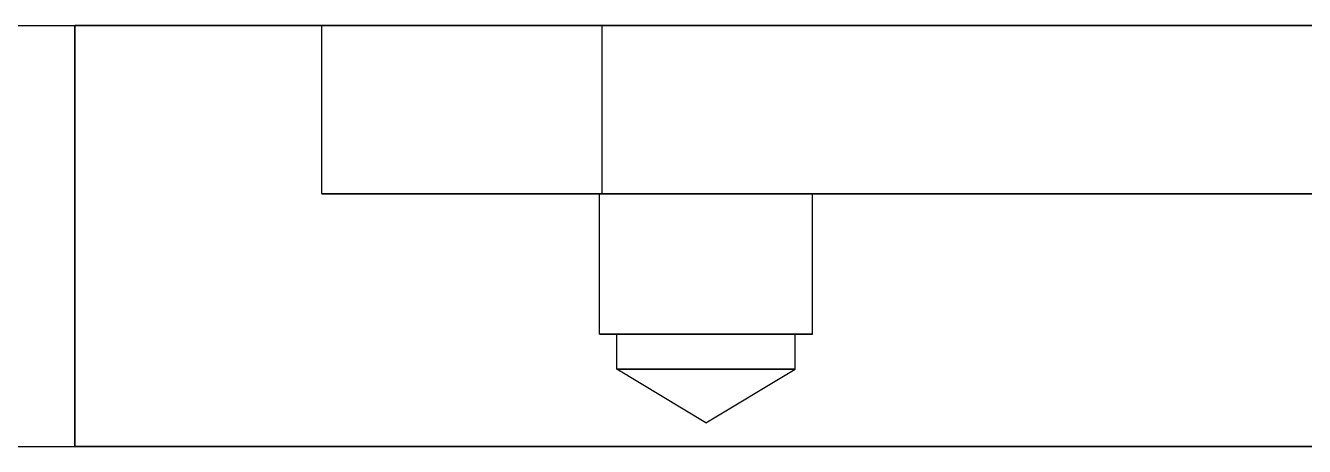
# Model space of a CAD drawing. Header units: inches. Extents: x 21 to 1475, y 21 to 947.
# Drawn here: x 716.925 to 718.065, y 518.458 to 518.833 of the extents above; entities that cross this region are included whole.
import ezdxf

# ---------------------------------------------------------------- set-up
doc = ezdxf.new("R2010")
doc.units = ezdxf.units.IN
doc.header["$MEASUREMENT"] = 0

msp = doc.modelspace()

# ---------------------------------------------------------------- linework, layer by layer
at = {"layer": 'OUTLINE'}
for p, q in [((706.8403, 518.8333), (716.9688, 518.8333)), ((706.8403, 518.8333), (718.9688, 518.8333)), ((716.9688, 518.8333), (716.9688, 518.4583)), ((716.9688, 518.4583), (716.9688, 518.8333)), ((716.9688, 518.8333), (718.9688, 518.8333)), ((717.1888, 518.8333), (716.9688, 518.8333)), ((717.1891, 518.8333), (717.1888, 518.8333)), ((717.1888, 518.8333), (717.1888, 518.8333)), ((717.1888, 518.6833), (717.1888, 518.8333)), ((717.1888, 518.6833), (717.1888, 518.8333)), ((717.1894, 518.8333), (717.1891, 518.8333)), ((717.19, 518.8333), (717.1894, 518.8333)), ((717.1906, 518.8333), (717.19, 518.8333)), ((717.1915, 518.8333), (717.1906, 518.8333)), ((717.1924, 518.8333), (717.1915, 518.8333)), ((717.1936, 518.8333), (717.1924, 518.8333)), ((717.1948, 518.8333), (717.1936, 518.8333)), ((717.1962, 518.8333), (717.1948, 518.8333)), ((717.1978, 518.8333), (717.1962, 518.8333)), ((717.1995, 518.8333), (717.1978, 518.8333)), ((717.2014, 518.8333), (717.1995, 518.8333)), ((717.2034, 518.8333), (717.2014, 518.8333)), ((717.2055, 518.8333), (717.2034, 518.8333)), ((717.2078, 518.8333), (717.2055, 518.8333)), ((717.2102, 518.8333), (717.2078, 518.8333)), ((717.2128, 518.8333), (717.2102, 518.8333)), ((717.2154, 518.8333), (717.2128, 518.8333)), ((717.2183, 518.8333), (717.2154, 518.8333)), ((717.2212, 518.8333), (717.2183, 518.8333)), ((717.2243, 518.8333), (717.2212, 518.8333)), ((717.2275, 518.8333), (717.2243, 518.8333)), ((717.2309, 518.8333), (717.2275, 518.8333)), ((717.2344, 518.8333), (717.2309, 518.8333)), ((717.2379, 518.8333), (717.2344, 518.8333)), ((717.2417, 518.8333), (717.2379, 518.8333)), ((717.2455, 518.8333), (717.2417, 518.8333)), ((717.2494, 518.8333), (717.2455, 518.8333)), ((717.2535, 518.8333), (717.2494, 518.8333)), ((717.2577, 518.8333), (717.2535, 518.8333)), ((717.262, 518.8333), (717.2577, 518.8333)), ((717.2664, 518.8333), (717.262, 518.8333)), ((717.2709, 518.8333), (717.2664, 518.8333)), ((717.2755, 518.8333), (717.2709, 518.8333)), ((717.2802, 518.8333), (717.2755, 518.8333)), ((717.2849, 518.8333), (717.2802, 518.8333)), ((717.2898, 518.8333), (717.2849, 518.8333)), ((717.2948, 518.8333), (717.2898, 518.8333)), ((717.2999, 518.8333), (717.2948, 518.8333)), ((717.305, 518.8333), (717.2999, 518.8333)), ((717.3102, 518.8333), (717.305, 518.8333)), ((717.3155, 518.8333), (717.3102, 518.8333)), ((717.3209, 518.8333), (717.3155, 518.8333)), ((717.3263, 518.8333), (717.3209, 518.8333)), ((717.3319, 518.8333), (717.3263, 518.8333)), ((717.3374, 518.8333), (717.3319, 518.8333)), ((717.3431, 518.8333), (717.3374, 518.8333)), ((717.3488, 518.8333), (717.3431, 518.8333)), ((717.3545, 518.8333), (717.3488, 518.8333)), ((717.3603, 518.8333), (717.3545, 518.8333)), ((717.3662, 518.8333), (717.3603, 518.8333)), ((717.3721, 518.8333), (717.3662, 518.8333)), ((717.378, 518.8333), (717.3721, 518.8333)), ((717.384, 518.8333), (717.378, 518.8333)), ((717.39, 518.8333), (717.384, 518.8333)), ((717.396, 518.8333), (717.39, 518.8333)), ((717.4021, 518.8333), (717.396, 518.8333)), ((717.4081, 518.8333), (717.4021, 518.8333)), ((717.4142, 518.8333), (717.4081, 518.8333)), ((717.4204, 518.8333), (717.4142, 518.8333)), ((717.4265, 518.8333), (717.4204, 518.8333)), ((717.4326, 518.8333), (717.4265, 518.8333)), ((717.4387, 518.8333), (717.4326, 518.8333)), ((718.4988, 518.8333), (717.4387, 518.8333)), ((717.4387, 518.6833), (717.4387, 518.8333)), ((717.1888, 518.6833), (718.7487, 518.6833)), ((717.1891, 518.6833), (717.1888, 518.6833)), ((717.1888, 518.6833), (717.1888, 518.6833)), ((717.1894, 518.6833), (717.1891, 518.6833)), ((717.19, 518.6833), (717.1894, 518.6833)), ((717.1906, 518.6833), (717.19, 518.6833)), ((717.1915, 518.6833), (717.1906, 518.6833)), ((717.1924, 518.6833), (717.1915, 518.6833)), ((717.1936, 518.6833), (717.1924, 518.6833)), ((717.1948, 518.6833), (717.1936, 518.6833)), ((717.1962, 518.6833), (717.1948, 518.6833)), ((717.1978, 518.6833), (717.1962, 518.6833)), ((717.1995, 518.6833), (717.1978, 518.6833)), ((717.2014, 518.6833), (717.1995, 518.6833)), ((717.2034, 518.6833), (717.2014, 518.6833)), ((717.2055, 518.6833), (717.2034, 518.6833)), ((717.2078, 518.6833), (717.2055, 518.6833)), ((717.2102, 518.6833), (717.2078, 518.6833)), ((717.2128, 518.6833), (717.2102, 518.6833)), ((717.2154, 518.6833), (717.2128, 518.6833)), ((717.2183, 518.6833), (717.2154, 518.6833)), ((717.2212, 518.6833), (717.2183, 518.6833)), ((717.2243, 518.6833), (717.2212, 518.6833)), ((717.2275, 518.6833), (717.2243, 518.6833)), ((717.2309, 518.6833), (717.2275, 518.6833)), ((717.2344, 518.6833), (717.2309, 518.6833)), ((717.2379, 518.6833), (717.2344, 518.6833)), ((717.2417, 518.6833), (717.2379, 518.6833)), ((717.2455, 518.6833), (717.2417, 518.6833)), ((717.2494, 518.6833), (717.2455, 518.6833)), ((717.2535, 518.6833), (717.2494, 518.6833)), ((717.2577, 518.6833), (717.2535, 518.6833)), ((717.262, 518.6833), (717.2577, 518.6833)), ((717.2664, 518.6833), (717.262, 518.6833)), ((717.2709, 518.6833), (717.2664, 518.6833)), ((717.2755, 518.6833), (717.2709, 518.6833)), ((717.2802, 518.6833), (717.2755, 518.6833)), ((717.2849, 518.6833), (717.2802, 518.6833)), ((717.2898, 518.6833), (717.2849, 518.6833)), ((717.2948, 518.6833), (717.2898, 518.6833)), ((717.2999, 518.6833), (717.2948, 518.6833)), ((717.305, 518.6833), (717.2999, 518.6833)), ((717.3102, 518.6833), (717.305, 518.6833)), ((717.3155, 518.6833), (717.3102, 518.6833)), ((717.3209, 518.6833), (717.3155, 518.6833)), ((717.3263, 518.6833), (717.3209, 518.6833)), ((717.3319, 518.6833), (717.3263, 518.6833)), ((717.3374, 518.6833), (717.3319, 518.6833)), ((717.3431, 518.6833), (717.3374, 518.6833)), ((717.3488, 518.6833), (717.3431, 518.6833)), ((717.3545, 518.6833), (717.3488, 518.6833)), ((717.3603, 518.6833), (717.3545, 518.6833)), ((717.3662, 518.6833), (717.3603, 518.6833)), ((717.3721, 518.6833), (717.3662, 518.6833)), ((717.378, 518.6833), (717.3721, 518.6833)), ((717.384, 518.6833), (717.378, 518.6833)), ((717.39, 518.6833), (717.384, 518.6833)), ((717.396, 518.6833), (717.39, 518.6833)), ((717.4021, 518.6833), (717.396, 518.6833)), ((717.4081, 518.6833), (717.4021, 518.6833)), ((717.4142, 518.6833), (717.4081, 518.6833)), ((717.4204, 518.6833), (717.4142, 518.6833)), ((717.4265, 518.6833), (717.4204, 518.6833)), ((717.4326, 518.6833), (717.4265, 518.6833)), ((717.4387, 518.6833), (717.4326, 518.6833)), ((717.4364, 518.6833), (717.4363, 518.6833)), ((717.4363, 518.5583), (717.4363, 518.6833)), ((717.4363, 518.5583), (717.4363, 518.6833)), ((717.4363, 518.6833), (717.4364, 518.6833)), ((717.4364, 518.6833), (717.4363, 518.6833)), ((717.4363, 518.6833), (717.4364, 518.6833)), ((717.4367, 518.6833), (717.4364, 518.6833)), ((717.4364, 518.6833), (717.4367, 518.6833)), ((717.4367, 518.6833), (717.4364, 518.6833)), ((717.4364, 518.6833), (717.4367, 518.6833)), ((717.4373, 518.6833), (717.4367, 518.6833)), ((717.4367, 518.6833), (717.4373, 518.6833)), ((717.4373, 518.6833), (717.4367, 518.6833)), ((717.4367, 518.6833), (717.4373, 518.6833)), ((717.4381, 518.6833), (717.4373, 518.6833)), ((717.4373, 518.6833), (717.4381, 518.6833)), ((717.4381, 518.6833), (717.4373, 518.6833)), ((717.4373, 518.6833), (717.4381, 518.6833)), ((717.4391, 518.6833), (717.4381, 518.6833)), ((717.4381, 518.6833), (717.4391, 518.6833)), ((717.4391, 518.6833), (717.4381, 518.6833)), ((717.4381, 518.6833), (717.4391, 518.6833)), ((718.4988, 518.6833), (717.4387, 518.6833)), ((717.4403, 518.6833), (717.4391, 518.6833)), ((717.4391, 518.6833), (717.4403, 518.6833)), ((717.4403, 518.6833), (717.4391, 518.6833)), ((717.4391, 518.6833), (717.4403, 518.6833)), ((717.4418, 518.6833), (717.4403, 518.6833)), ((717.4403, 518.6833), (717.4418, 518.6833)), ((717.4418, 518.6833), (717.4403, 518.6833)), ((717.4403, 518.6833), (717.4418, 518.6833)), ((717.4435, 518.6833), (717.4418, 518.6833)), ((717.4418, 518.6833), (717.4435, 518.6833)), ((717.4435, 518.6833), (717.4418, 518.6833)), ((717.4418, 518.6833), (717.4435, 518.6833)), ((717.4454, 518.6833), (717.4435, 518.6833)), ((717.4435, 518.6833), (717.4454, 518.6833)), ((717.4454, 518.6833), (717.4435, 518.6833)), ((717.4435, 518.6833), (717.4454, 518.6833)), ((717.4475, 518.6833), (717.4454, 518.6833)), ((717.4454, 518.6833), (717.4475, 518.6833)), ((717.4475, 518.6833), (717.4454, 518.6833)), ((717.4454, 518.6833), (717.4475, 518.6833)), ((717.4498, 518.6833), (717.4475, 518.6833)), ((717.4475, 518.6833), (717.4498, 518.6833)), ((717.4498, 518.6833), (717.4475, 518.6833)), ((717.4475, 518.6833), (717.4498, 518.6833)), ((717.4523, 518.6833), (717.4498, 518.6833)), ((717.4498, 518.6833), (717.4523, 518.6833)), ((717.4523, 518.6833), (717.4498, 518.6833)), ((717.4498, 518.6833), (717.4523, 518.6833)), ((717.4549, 518.6833), (717.4523, 518.6833)), ((717.4523, 518.6833), (717.4549, 518.6833)), ((717.4549, 518.6833), (717.4523, 518.6833)), ((717.4523, 518.6833), (717.4549, 518.6833)), ((717.4578, 518.6833), (717.4549, 518.6833)), ((717.4549, 518.6833), (717.4578, 518.6833)), ((717.4578, 518.6833), (717.4549, 518.6833)), ((717.4549, 518.6833), (717.4578, 518.6833)), ((717.4609, 518.6833), (717.4578, 518.6833)), ((717.4578, 518.6833), (717.4609, 518.6833)), ((717.4609, 518.6833), (717.4578, 518.6833)), ((717.4578, 518.6833), (717.4609, 518.6833)), ((717.4641, 518.6833), (717.4609, 518.6833)), ((717.4609, 518.6833), (717.4641, 518.6833)), ((717.4641, 518.6833), (717.4609, 518.6833)), ((717.4609, 518.6833), (717.4641, 518.6833)), ((717.4675, 518.6833), (717.4641, 518.6833)), ((717.4641, 518.6833), (717.4675, 518.6833)), ((717.4675, 518.6833), (717.4641, 518.6833)), ((717.4641, 518.6833), (717.4675, 518.6833)), ((717.471, 518.6833), (717.4675, 518.6833)), ((717.4675, 518.6833), (717.471, 518.6833)), ((717.471, 518.6833), (717.4675, 518.6833)), ((717.4675, 518.6833), (717.471, 518.6833)), ((717.4747, 518.6833), (717.471, 518.6833)), ((717.471, 518.6833), (717.4747, 518.6833)), ((717.4747, 518.6833), (717.471, 518.6833)), ((717.471, 518.6833), (717.4747, 518.6833)), ((717.4785, 518.6833), (717.4747, 518.6833)), ((717.4747, 518.6833), (717.4785, 518.6833)), ((717.4785, 518.6833), (717.4747, 518.6833)), ((717.4747, 518.6833), (717.4785, 518.6833)), ((717.4824, 518.6833), (717.4785, 518.6833)), ((717.4785, 518.6833), (717.4824, 518.6833)), ((717.4824, 518.6833), (717.4785, 518.6833)), ((717.4785, 518.6833), (717.4824, 518.6833)), ((717.4865, 518.6833), (717.4824, 518.6833)), ((717.4824, 518.6833), (717.4865, 518.6833)), ((717.4865, 518.6833), (717.4824, 518.6833)), ((717.4824, 518.6833), (717.4865, 518.6833)), ((717.4906, 518.6833), (717.4865, 518.6833)), ((717.4865, 518.6833), (717.4906, 518.6833)), ((717.4906, 518.6833), (717.4865, 518.6833)), ((717.4865, 518.6833), (717.4906, 518.6833)), ((717.4949, 518.6833), (717.4906, 518.6833)), ((717.4906, 518.6833), (717.4949, 518.6833)), ((717.4949, 518.6833), (717.4906, 518.6833)), ((717.4906, 518.6833), (717.4949, 518.6833)), ((717.4992, 518.6833), (717.4949, 518.6833)), ((717.4949, 518.6833), (717.4992, 518.6833)), ((717.4992, 518.6833), (717.4949, 518.6833)), ((717.4949, 518.6833), (717.4992, 518.6833)), ((717.5037, 518.6833), (717.4992, 518.6833)), ((717.4992, 518.6833), (717.5037, 518.6833)), ((717.5037, 518.6833), (717.4992, 518.6833)), ((717.4992, 518.6833), (717.5037, 518.6833)), ((717.5082, 518.6833), (717.5037, 518.6833)), ((717.5037, 518.6833), (717.5082, 518.6833)), ((717.5082, 518.6833), (717.5037, 518.6833)), ((717.5037, 518.6833), (717.5082, 518.6833)), ((717.5127, 518.6833), (717.5082, 518.6833)), ((717.5082, 518.6833), (717.5127, 518.6833)), ((717.5127, 518.6833), (717.5082, 518.6833)), ((717.5082, 518.6833), (717.5127, 518.6833)), ((717.5173, 518.6833), (717.5127, 518.6833)), ((717.5127, 518.6833), (717.5173, 518.6833)), ((717.5173, 518.6833), (717.5127, 518.6833)), ((717.5127, 518.6833), (717.5173, 518.6833)), ((717.5219, 518.6833), (717.5173, 518.6833)), ((717.5173, 518.6833), (717.5219, 518.6833)), ((717.5219, 518.6833), (717.5173, 518.6833)), ((717.5173, 518.6833), (717.5219, 518.6833)), ((717.5266, 518.6833), (717.5219, 518.6833)), ((717.5219, 518.6833), (717.5266, 518.6833)), ((717.5266, 518.6833), (717.5219, 518.6833)), ((717.5219, 518.6833), (717.5266, 518.6833)), ((717.5313, 518.6833), (717.5266, 518.6833)), ((717.5266, 518.6833), (717.5313, 518.6833)), ((717.5313, 518.6833), (717.5266, 518.6833)), ((717.5266, 518.6833), (717.5313, 518.6833)), ((717.5359, 518.6833), (717.5313, 518.6833)), ((717.5313, 518.6833), (717.5359, 518.6833)), ((717.5359, 518.6833), (717.5313, 518.6833)), ((717.5313, 518.6833), (717.5359, 518.6833)), ((717.5406, 518.6833), (717.5359, 518.6833)), ((717.5359, 518.6833), (717.5406, 518.6833)), ((717.5406, 518.6833), (717.5359, 518.6833)), ((717.5359, 518.6833), (717.5406, 518.6833)), ((717.5452, 518.6833), (717.5406, 518.6833)), ((717.5406, 518.6833), (717.5452, 518.6833)), ((717.5452, 518.6833), (717.5406, 518.6833)), ((717.5406, 518.6833), (717.5452, 518.6833)), ((717.5498, 518.6833), (717.5452, 518.6833)), ((717.5452, 518.6833), (717.5498, 518.6833)), ((717.5498, 518.6833), (717.5452, 518.6833)), ((717.5452, 518.6833), (717.5498, 518.6833)), ((717.5543, 518.6833), (717.5498, 518.6833)), ((717.5498, 518.6833), (717.5543, 518.6833)), ((717.5543, 518.6833), (717.5498, 518.6833)), ((717.5498, 518.6833), (717.5543, 518.6833)), ((717.5588, 518.6833), (717.5543, 518.6833)), ((717.5543, 518.6833), (717.5588, 518.6833)), ((717.5588, 518.6833), (717.5543, 518.6833)), ((717.5543, 518.6833), (717.5588, 518.6833)), ((717.5633, 518.6833), (717.5588, 518.6833)), ((717.5588, 518.6833), (717.5633, 518.6833)), ((717.5633, 518.6833), (717.5588, 518.6833)), ((717.5588, 518.6833), (717.5633, 518.6833)), ((717.5676, 518.6833), (717.5633, 518.6833)), ((717.5633, 518.6833), (717.5676, 518.6833)), ((717.5676, 518.6833), (717.5633, 518.6833)), ((717.5633, 518.6833), (717.5676, 518.6833)), ((717.5719, 518.6833), (717.5676, 518.6833)), ((717.5676, 518.6833), (717.5719, 518.6833)), ((717.5719, 518.6833), (717.5676, 518.6833)), ((717.5676, 518.6833), (717.5719, 518.6833)), ((717.576, 518.6833), (717.5719, 518.6833)), ((717.5719, 518.6833), (717.576, 518.6833)), ((717.576, 518.6833), (717.5719, 518.6833)), ((717.5719, 518.6833), (717.576, 518.6833)), ((717.5801, 518.6833), (717.576, 518.6833)), ((717.576, 518.6833), (717.5801, 518.6833)), ((717.5801, 518.6833), (717.576, 518.6833)), ((717.576, 518.6833), (717.5801, 518.6833)), ((717.584, 518.6833), (717.5801, 518.6833)), ((717.5801, 518.6833), (717.584, 518.6833)), ((717.584, 518.6833), (717.5801, 518.6833)), ((717.5801, 518.6833), (717.584, 518.6833)), ((717.5878, 518.6833), (717.584, 518.6833)), ((717.584, 518.6833), (717.5878, 518.6833)), ((717.5878, 518.6833), (717.584, 518.6833)), ((717.584, 518.6833), (717.5878, 518.6833)), ((717.5915, 518.6833), (717.5878, 518.6833)), ((717.5878, 518.6833), (717.5915, 518.6833)), ((717.5915, 518.6833), (717.5878, 518.6833)), ((717.5878, 518.6833), (717.5915, 518.6833)), ((717.595, 518.6833), (717.5915, 518.6833)), ((717.5915, 518.6833), (717.595, 518.6833)), ((717.595, 518.6833), (717.5915, 518.6833)), ((717.5915, 518.6833), (717.595, 518.6833)), ((717.5984, 518.6833), (717.595, 518.6833)), ((717.595, 518.6833), (717.5984, 518.6833)), ((717.5984, 518.6833), (717.595, 518.6833)), ((717.595, 518.6833), (717.5984, 518.6833)), ((717.6016, 518.6833), (717.5984, 518.6833)), ((717.5984, 518.6833), (717.6016, 518.6833)), ((717.6016, 518.6833), (717.5984, 518.6833)), ((717.5984, 518.6833), (717.6016, 518.6833)), ((717.6047, 518.6833), (717.6016, 518.6833)), ((717.6016, 518.6833), (717.6047, 518.6833)), ((717.6047, 518.6833), (717.6016, 518.6833)), ((717.6016, 518.6833), (717.6047, 518.6833)), ((717.6076, 518.6833), (717.6047, 518.6833)), ((717.6047, 518.6833), (717.6076, 518.6833)), ((717.6076, 518.6833), (717.6047, 518.6833)), ((717.6047, 518.6833), (717.6076, 518.6833)), ((717.6102, 518.6833), (717.6076, 518.6833)), ((717.6076, 518.6833), (717.6102, 518.6833)), ((717.6102, 518.6833), (717.6076, 518.6833)), ((717.6076, 518.6833), (717.6102, 518.6833)), ((717.6127, 518.6833), (717.6102, 518.6833)), ((717.6102, 518.6833), (717.6127, 518.6833)), ((717.6127, 518.6833), (717.6102, 518.6833)), ((717.6102, 518.6833), (717.6127, 518.6833)), ((717.615, 518.6833), (717.6127, 518.6833)), ((717.6127, 518.6833), (717.615, 518.6833)), ((717.615, 518.6833), (717.6127, 518.6833)), ((717.6127, 518.6833), (717.615, 518.6833)), ((717.6171, 518.6833), (717.615, 518.6833)), ((717.615, 518.6833), (717.6171, 518.6833)), ((717.6171, 518.6833), (717.615, 518.6833)), ((717.615, 518.6833), (717.6171, 518.6833)), ((717.619, 518.6833), (717.6171, 518.6833)), ((717.6171, 518.6833), (717.619, 518.6833)), ((717.619, 518.6833), (717.6171, 518.6833)), ((717.6171, 518.6833), (717.619, 518.6833)), ((717.6207, 518.6833), (717.619, 518.6833)), ((717.619, 518.6833), (717.6207, 518.6833)), ((717.6207, 518.6833), (717.619, 518.6833)), ((717.619, 518.6833), (717.6207, 518.6833)), ((717.6222, 518.6833), (717.6207, 518.6833)), ((717.6207, 518.6833), (717.6222, 518.6833)), ((717.6222, 518.6833), (717.6207, 518.6833)), ((717.6207, 518.6833), (717.6222, 518.6833)), ((717.6234, 518.6833), (717.6222, 518.6833)), ((717.6222, 518.6833), (717.6234, 518.6833)), ((717.6234, 518.6833), (717.6222, 518.6833)), ((717.6222, 518.6833), (717.6234, 518.6833)), ((717.6244, 518.6833), (717.6234, 518.6833)), ((717.6234, 518.6833), (717.6244, 518.6833)), ((717.6244, 518.6833), (717.6234, 518.6833)), ((717.6234, 518.6833), (717.6244, 518.6833)), ((717.6252, 518.6833), (717.6244, 518.6833)), ((717.6244, 518.6833), (717.6252, 518.6833)), ((717.6252, 518.6833), (717.6244, 518.6833)), ((717.6244, 518.6833), (717.6252, 518.6833)), ((717.6258, 518.6833), (717.6252, 518.6833)), ((717.6252, 518.6833), (717.6258, 518.6833)), ((717.6258, 518.6833), (717.6252, 518.6833)), ((717.6252, 518.6833), (717.6258, 518.6833)), ((717.6261, 518.6833), (717.6258, 518.6833)), ((717.6258, 518.6833), (717.6261, 518.6833)), ((717.6261, 518.6833), (717.6258, 518.6833)), ((717.6258, 518.6833), (717.6261, 518.6833)), ((717.6263, 518.6833), (717.6261, 518.6833)), ((717.6261, 518.6833), (717.6263, 518.6833)), ((717.6263, 518.6833), (717.6261, 518.6833)), ((717.6261, 518.6833), (717.6263, 518.6833)), ((717.6263, 518.5583), (717.6263, 518.6833)), ((717.6263, 518.5583), (717.6263, 518.6833)), ((717.4363, 518.5583), (717.4364, 518.5583)), ((717.4364, 518.5583), (717.4363, 518.5583)), ((717.4363, 518.5583), (717.4364, 518.5583)), ((717.4364, 518.5583), (717.4363, 518.5583)), ((717.4364, 518.5583), (717.4367, 518.5583)), ((717.4367, 518.5583), (717.4364, 518.5583)), ((717.4364, 518.5583), (717.4367, 518.5583)), ((717.4367, 518.5583), (717.4364, 518.5583)), ((717.4367, 518.5583), (717.4373, 518.5583)), ((717.4373, 518.5583), (717.4367, 518.5583)), ((717.4367, 518.5583), (717.4373, 518.5583)), ((717.4373, 518.5583), (717.4367, 518.5583)), ((717.4373, 518.5583), (717.4381, 518.5583)), ((717.4381, 518.5583), (717.4373, 518.5583)), ((717.4373, 518.5583), (717.4381, 518.5583)), ((717.4381, 518.5583), (717.4373, 518.5583)), ((717.4381, 518.5583), (717.4391, 518.5583)), ((717.4391, 518.5583), (717.4381, 518.5583)), ((717.4381, 518.5583), (717.4391, 518.5583)), ((717.4391, 518.5583), (717.4381, 518.5583)), ((717.4391, 518.5583), (717.4403, 518.5583)), ((717.4403, 518.5583), (717.4391, 518.5583)), ((717.4391, 518.5583), (717.4403, 518.5583)), ((717.4403, 518.5583), (717.4391, 518.5583)), ((717.4403, 518.5583), (717.4418, 518.5583)), ((717.4418, 518.5583), (717.4403, 518.5583)), ((717.4403, 518.5583), (717.4418, 518.5583)), ((717.4418, 518.5583), (717.4403, 518.5583)), ((717.4418, 518.5583), (717.4435, 518.5583)), ((717.4435, 518.5583), (717.4418, 518.5583)), ((717.4418, 518.5583), (717.4435, 518.5583)), ((717.4435, 518.5583), (717.4418, 518.5583)), ((717.4435, 518.5583), (717.4454, 518.5583)), ((717.4454, 518.5583), (717.4435, 518.5583)), ((717.4435, 518.5583), (717.4454, 518.5583)), ((717.4454, 518.5583), (717.4435, 518.5583)), ((717.4454, 518.5583), (717.4475, 518.5583)), ((717.4475, 518.5583), (717.4454, 518.5583)), ((717.4454, 518.5583), (717.4475, 518.5583)), ((717.4475, 518.5583), (717.4454, 518.5583)), ((717.4475, 518.5583), (717.4498, 518.5583)), ((717.4498, 518.5583), (717.4475, 518.5583)), ((717.4475, 518.5583), (717.4498, 518.5583)), ((717.4498, 518.5583), (717.4475, 518.5583)), ((717.4498, 518.5583), (717.4523, 518.5583)), ((717.4523, 518.5583), (717.4498, 518.5583)), ((717.4498, 518.5583), (717.4523, 518.5583)), ((717.4523, 518.5583), (717.4498, 518.5583)), ((717.4521, 518.5583), (717.4518, 518.5583)), ((717.4518, 518.5583), (717.4518, 518.5583)), ((717.4518, 518.5271), (717.4518, 518.5583)), ((717.4521, 518.5583), (717.4518, 518.5583)), ((717.4518, 518.5583), (717.4518, 518.5583)), ((717.4518, 518.5271), (717.4518, 518.5583)), ((717.4518, 518.5583), (717.4518, 518.5583)), ((717.4518, 518.5583), (717.4521, 518.5583)), ((717.4518, 518.5583), (717.4518, 518.5583)), ((717.4518, 518.5583), (717.4521, 518.5583)), ((717.4526, 518.5583), (717.4521, 518.5583)), ((717.4526, 518.5583), (717.4521, 518.5583)), ((717.4521, 518.5583), (717.4526, 518.5583)), ((717.4521, 518.5583), (717.4526, 518.5583)), ((717.4523, 518.5583), (717.4549, 518.5583)), ((717.4549, 518.5583), (717.4523, 518.5583)), ((717.4523, 518.5583), (717.4549, 518.5583)), ((717.4549, 518.5583), (717.4523, 518.5583)), ((717.4533, 518.5583), (717.4526, 518.5583)), ((717.4533, 518.5583), (717.4526, 518.5583)), ((717.4526, 518.5583), (717.4533, 518.5583)), ((717.4526, 518.5583), (717.4533, 518.5583)), ((717.4541, 518.5583), (717.4533, 518.5583)), ((717.4541, 518.5583), (717.4533, 518.5583)), ((717.4533, 518.5583), (717.4541, 518.5583)), ((717.4533, 518.5583), (717.4541, 518.5583)), ((717.4552, 518.5583), (717.4541, 518.5583)), ((717.4552, 518.5583), (717.4541, 518.5583)), ((717.4541, 518.5583), (717.4552, 518.5583)), ((717.4541, 518.5583), (717.4552, 518.5583)), ((717.4549, 518.5583), (717.4578, 518.5583)), ((717.4578, 518.5583), (717.4549, 518.5583)), ((717.4549, 518.5583), (717.4578, 518.5583)), ((717.4578, 518.5583), (717.4549, 518.5583)), ((717.4564, 518.5583), (717.4552, 518.5583)), ((717.4564, 518.5583), (717.4552, 518.5583)), ((717.4552, 518.5583), (717.4564, 518.5583)), ((717.4552, 518.5583), (717.4564, 518.5583)), ((717.4578, 518.5583), (717.4564, 518.5583)), ((717.4578, 518.5583), (717.4564, 518.5583)), ((717.4564, 518.5583), (717.4578, 518.5583)), ((717.4564, 518.5583), (717.4578, 518.5583)), ((717.4594, 518.5583), (717.4578, 518.5583)), ((717.4594, 518.5583), (717.4578, 518.5583)), ((717.4578, 518.5583), (717.4609, 518.5583)), ((717.4609, 518.5583), (717.4578, 518.5583)), ((717.4578, 518.5583), (717.4609, 518.5583)), ((717.4609, 518.5583), (717.4578, 518.5583)), ((717.4578, 518.5583), (717.4594, 518.5583)), ((717.4578, 518.5583), (717.4594, 518.5583)), ((717.4611, 518.5583), (717.4594, 518.5583)), ((717.4611, 518.5583), (717.4594, 518.5583)), ((717.4594, 518.5583), (717.4611, 518.5583)), ((717.4594, 518.5583), (717.4611, 518.5583)), ((717.4609, 518.5583), (717.4641, 518.5583)), ((717.4641, 518.5583), (717.4609, 518.5583)), ((717.4609, 518.5583), (717.4641, 518.5583)), ((717.4641, 518.5583), (717.4609, 518.5583)), ((717.4631, 518.5583), (717.4611, 518.5583)), ((717.4631, 518.5583), (717.4611, 518.5583)), ((717.4611, 518.5583), (717.4631, 518.5583)), ((717.4611, 518.5583), (717.4631, 518.5583)), ((717.4651, 518.5583), (717.4631, 518.5583)), ((717.4651, 518.5583), (717.4631, 518.5583)), ((717.4631, 518.5583), (717.4651, 518.5583)), ((717.4631, 518.5583), (717.4651, 518.5583)), ((717.4641, 518.5583), (717.4675, 518.5583)), ((717.4675, 518.5583), (717.4641, 518.5583)), ((717.4641, 518.5583), (717.4675, 518.5583)), ((717.4675, 518.5583), (717.4641, 518.5583)), ((717.4674, 518.5583), (717.4651, 518.5583)), ((717.4674, 518.5583), (717.4651, 518.5583)), ((717.4651, 518.5583), (717.4674, 518.5583)), ((717.4651, 518.5583), (717.4674, 518.5583)), ((717.4698, 518.5583), (717.4674, 518.5583)), ((717.4698, 518.5583), (717.4674, 518.5583)), ((717.4674, 518.5583), (717.4698, 518.5583)), ((717.4674, 518.5583), (717.4698, 518.5583)), ((717.4675, 518.5583), (717.471, 518.5583)), ((717.471, 518.5583), (717.4675, 518.5583)), ((717.4675, 518.5583), (717.471, 518.5583)), ((717.471, 518.5583), (717.4675, 518.5583)), ((717.4723, 518.5583), (717.4698, 518.5583)), ((717.4723, 518.5583), (717.4698, 518.5583)), ((717.4698, 518.5583), (717.4723, 518.5583)), ((717.4698, 518.5583), (717.4723, 518.5583)), ((717.471, 518.5583), (717.4747, 518.5583)), ((717.4747, 518.5583), (717.471, 518.5583)), ((717.471, 518.5583), (717.4747, 518.5583)), ((717.4747, 518.5583), (717.471, 518.5583)), ((717.475, 518.5583), (717.4723, 518.5583)), ((717.475, 518.5583), (717.4723, 518.5583)), ((717.4723, 518.5583), (717.475, 518.5583)), ((717.4723, 518.5583), (717.475, 518.5583)), ((717.4747, 518.5583), (717.4785, 518.5583)), ((717.4785, 518.5583), (717.4747, 518.5583)), ((717.4747, 518.5583), (717.4785, 518.5583)), ((717.4785, 518.5583), (717.4747, 518.5583)), ((717.4779, 518.5583), (717.475, 518.5583)), ((717.4779, 518.5583), (717.475, 518.5583)), ((717.475, 518.5583), (717.4779, 518.5583)), ((717.475, 518.5583), (717.4779, 518.5583)), ((717.4808, 518.5583), (717.4779, 518.5583)), ((717.4808, 518.5583), (717.4779, 518.5583)), ((717.4779, 518.5583), (717.4808, 518.5583)), ((717.4779, 518.5583), (717.4808, 518.5583)), ((717.4785, 518.5583), (717.4824, 518.5583)), ((717.4824, 518.5583), (717.4785, 518.5583)), ((717.4785, 518.5583), (717.4824, 518.5583)), ((717.4824, 518.5583), (717.4785, 518.5583)), ((717.4839, 518.5583), (717.4808, 518.5583)), ((717.4839, 518.5583), (717.4808, 518.5583)), ((717.4808, 518.5583), (717.4839, 518.5583)), ((717.4808, 518.5583), (717.4839, 518.5583)), ((717.4824, 518.5583), (717.4865, 518.5583)), ((717.4865, 518.5583), (717.4824, 518.5583)), ((717.4824, 518.5583), (717.4865, 518.5583)), ((717.4865, 518.5583), (717.4824, 518.5583)), ((717.4871, 518.5583), (717.4839, 518.5583)), ((717.4871, 518.5583), (717.4839, 518.5583)), ((717.4839, 518.5583), (717.4871, 518.5583)), ((717.4839, 518.5583), (717.4871, 518.5583)), ((717.4865, 518.5583), (717.4906, 518.5583)), ((717.4906, 518.5583), (717.4865, 518.5583)), ((717.4865, 518.5583), (717.4906, 518.5583)), ((717.4906, 518.5583), (717.4865, 518.5583)), ((717.4904, 518.5583), (717.4871, 518.5583)), ((717.4904, 518.5583), (717.4871, 518.5583)), ((717.4871, 518.5583), (717.4904, 518.5583)), ((717.4871, 518.5583), (717.4904, 518.5583)), ((717.4938, 518.5583), (717.4904, 518.5583)), ((717.4938, 518.5583), (717.4904, 518.5583)), ((717.4904, 518.5583), (717.4938, 518.5583)), ((717.4904, 518.5583), (717.4938, 518.5583)), ((717.4906, 518.5583), (717.4949, 518.5583)), ((717.4949, 518.5583), (717.4906, 518.5583)), ((717.4906, 518.5583), (717.4949, 518.5583)), ((717.4949, 518.5583), (717.4906, 518.5583)), ((717.4973, 518.5583), (717.4938, 518.5583)), ((717.4973, 518.5583), (717.4938, 518.5583)), ((717.4938, 518.5583), (717.4973, 518.5583)), ((717.4938, 518.5583), (717.4973, 518.5583)), ((717.4949, 518.5583), (717.4992, 518.5583)), ((717.4992, 518.5583), (717.4949, 518.5583)), ((717.4949, 518.5583), (717.4992, 518.5583)), ((717.4992, 518.5583), (717.4949, 518.5583)), ((717.5008, 518.5583), (717.4973, 518.5583)), ((717.5008, 518.5583), (717.4973, 518.5583)), ((717.4973, 518.5583), (717.5008, 518.5583)), ((717.4973, 518.5583), (717.5008, 518.5583)), ((717.4992, 518.5583), (717.5037, 518.5583)), ((717.5037, 518.5583), (717.4992, 518.5583)), ((717.4992, 518.5583), (717.5037, 518.5583)), ((717.5037, 518.5583), (717.4992, 518.5583)), ((717.5045, 518.5583), (717.5008, 518.5583)), ((717.5045, 518.5583), (717.5008, 518.5583)), ((717.5008, 518.5583), (717.5045, 518.5583)), ((717.5008, 518.5583), (717.5045, 518.5583)), ((717.5037, 518.5583), (717.5082, 518.5583)), ((717.5082, 518.5583), (717.5037, 518.5583)), ((717.5037, 518.5583), (717.5082, 518.5583)), ((717.5082, 518.5583), (717.5037, 518.5583)), ((717.5082, 518.5583), (717.5045, 518.5583)), ((717.5082, 518.5583), (717.5045, 518.5583)), ((717.5045, 518.5583), (717.5082, 518.5583)), ((717.5045, 518.5583), (717.5082, 518.5583)), ((717.5119, 518.5583), (717.5082, 518.5583)), ((717.5119, 518.5583), (717.5082, 518.5583)), ((717.5082, 518.5583), (717.5127, 518.5583)), ((717.5127, 518.5583), (717.5082, 518.5583)), ((717.5082, 518.5583), (717.5127, 518.5583)), ((717.5127, 518.5583), (717.5082, 518.5583)), ((717.5082, 518.5583), (717.5119, 518.5583)), ((717.5082, 518.5583), (717.5119, 518.5583)), ((717.5157, 518.5583), (717.5119, 518.5583)), ((717.5157, 518.5583), (717.5119, 518.5583)), ((717.5119, 518.5583), (717.5157, 518.5583)), ((717.5119, 518.5583), (717.5157, 518.5583)), ((717.5127, 518.5583), (717.5173, 518.5583)), ((717.5173, 518.5583), (717.5127, 518.5583)), ((717.5127, 518.5583), (717.5173, 518.5583)), ((717.5173, 518.5583), (717.5127, 518.5583)), ((717.5196, 518.5583), (717.5157, 518.5583)), ((717.5196, 518.5583), (717.5157, 518.5583)), ((717.5157, 518.5583), (717.5196, 518.5583)), ((717.5157, 518.5583), (717.5196, 518.5583)), ((717.5173, 518.5583), (717.5219, 518.5583)), ((717.5219, 518.5583), (717.5173, 518.5583)), ((717.5173, 518.5583), (717.5219, 518.5583)), ((717.5219, 518.5583), (717.5173, 518.5583)), ((717.5235, 518.5583), (717.5196, 518.5583)), ((717.5235, 518.5583), (717.5196, 518.5583)), ((717.5196, 518.5583), (717.5235, 518.5583)), ((717.5196, 518.5583), (717.5235, 518.5583)), ((717.5219, 518.5583), (717.5266, 518.5583)), ((717.5266, 518.5583), (717.5219, 518.5583)), ((717.5219, 518.5583), (717.5266, 518.5583)), ((717.5266, 518.5583), (717.5219, 518.5583)), ((717.5273, 518.5583), (717.5235, 518.5583)), ((717.5273, 518.5583), (717.5235, 518.5583)), ((717.5235, 518.5583), (717.5273, 518.5583)), ((717.5235, 518.5583), (717.5273, 518.5583)), ((717.5266, 518.5583), (717.5313, 518.5583)), ((717.5313, 518.5583), (717.5266, 518.5583)), ((717.5266, 518.5583), (717.5313, 518.5583)), ((717.5313, 518.5583), (717.5266, 518.5583)), ((717.5313, 518.5583), (717.5273, 518.5583)), ((717.5313, 518.5583), (717.5273, 518.5583)), ((717.5273, 518.5583), (717.5313, 518.5583)), ((717.5273, 518.5583), (717.5313, 518.5583)), ((717.5352, 518.5583), (717.5313, 518.5583)), ((717.5352, 518.5583), (717.5313, 518.5583)), ((717.5313, 518.5583), (717.5359, 518.5583)), ((717.5359, 518.5583), (717.5313, 518.5583)), ((717.5313, 518.5583), (717.5359, 518.5583)), ((717.5359, 518.5583), (717.5313, 518.5583)), ((717.5313, 518.5583), (717.5352, 518.5583)), ((717.5313, 518.5583), (717.5352, 518.5583)), ((717.539, 518.5583), (717.5352, 518.5583)), ((717.539, 518.5583), (717.5352, 518.5583)), ((717.5352, 518.5583), (717.539, 518.5583)), ((717.5352, 518.5583), (717.539, 518.5583)), ((717.5359, 518.5583), (717.5406, 518.5583)), ((717.5406, 518.5583), (717.5359, 518.5583)), ((717.5359, 518.5583), (717.5406, 518.5583)), ((717.5406, 518.5583), (717.5359, 518.5583)), ((717.5429, 518.5583), (717.539, 518.5583)), ((717.5429, 518.5583), (717.539, 518.5583)), ((717.539, 518.5583), (717.5429, 518.5583)), ((717.539, 518.5583), (717.5429, 518.5583)), ((717.5406, 518.5583), (717.5452, 518.5583)), ((717.5452, 518.5583), (717.5406, 518.5583)), ((717.5406, 518.5583), (717.5452, 518.5583)), ((717.5452, 518.5583), (717.5406, 518.5583)), ((717.5468, 518.5583), (717.5429, 518.5583)), ((717.5468, 518.5583), (717.5429, 518.5583)), ((717.5429, 518.5583), (717.5468, 518.5583)), ((717.5429, 518.5583), (717.5468, 518.5583)), ((717.5452, 518.5583), (717.5498, 518.5583)), ((717.5498, 518.5583), (717.5452, 518.5583)), ((717.5452, 518.5583), (717.5498, 518.5583)), ((717.5498, 518.5583), (717.5452, 518.5583)), ((717.5506, 518.5583), (717.5468, 518.5583)), ((717.5506, 518.5583), (717.5468, 518.5583)), ((717.5468, 518.5583), (717.5506, 518.5583)), ((717.5468, 518.5583), (717.5506, 518.5583)), ((717.5498, 518.5583), (717.5543, 518.5583)), ((717.5543, 518.5583), (717.5498, 518.5583)), ((717.5498, 518.5583), (717.5543, 518.5583)), ((717.5543, 518.5583), (717.5498, 518.5583)), ((717.5543, 518.5583), (717.5506, 518.5583)), ((717.5543, 518.5583), (717.5506, 518.5583)), ((717.5506, 518.5583), (717.5543, 518.5583)), ((717.5506, 518.5583), (717.5543, 518.5583)), ((717.558, 518.5583), (717.5543, 518.5583)), ((717.558, 518.5583), (717.5543, 518.5583)), ((717.5543, 518.5583), (717.5588, 518.5583)), ((717.5588, 518.5583), (717.5543, 518.5583)), ((717.5543, 518.5583), (717.5588, 518.5583)), ((717.5588, 518.5583), (717.5543, 518.5583)), ((717.5543, 518.5583), (717.558, 518.5583)), ((717.5543, 518.5583), (717.558, 518.5583)), ((717.5617, 518.5583), (717.558, 518.5583)), ((717.5617, 518.5583), (717.558, 518.5583)), ((717.558, 518.5583), (717.5617, 518.5583)), ((717.558, 518.5583), (717.5617, 518.5583)), ((717.5588, 518.5583), (717.5633, 518.5583)), ((717.5633, 518.5583), (717.5588, 518.5583)), ((717.5588, 518.5583), (717.5633, 518.5583)), ((717.5633, 518.5583), (717.5588, 518.5583)), ((717.5652, 518.5583), (717.5617, 518.5583)), ((717.5652, 518.5583), (717.5617, 518.5583)), ((717.5617, 518.5583), (717.5652, 518.5583)), ((717.5617, 518.5583), (717.5652, 518.5583)), ((717.5633, 518.5583), (717.5676, 518.5583)), ((717.5676, 518.5583), (717.5633, 518.5583)), ((717.5633, 518.5583), (717.5676, 518.5583)), ((717.5676, 518.5583), (717.5633, 518.5583)), ((717.5687, 518.5583), (717.5652, 518.5583)), ((717.5687, 518.5583), (717.5652, 518.5583)), ((717.5652, 518.5583), (717.5687, 518.5583)), ((717.5652, 518.5583), (717.5687, 518.5583)), ((717.5676, 518.5583), (717.5719, 518.5583)), ((717.5719, 518.5583), (717.5676, 518.5583)), ((717.5676, 518.5583), (717.5719, 518.5583)), ((717.5719, 518.5583), (717.5676, 518.5583)), ((717.5721, 518.5583), (717.5687, 518.5583)), ((717.5721, 518.5583), (717.5687, 518.5583)), ((717.5687, 518.5583), (717.5721, 518.5583)), ((717.5687, 518.5583), (717.5721, 518.5583)), ((717.5719, 518.5583), (717.576, 518.5583)), ((717.576, 518.5583), (717.5719, 518.5583)), ((717.5719, 518.5583), (717.576, 518.5583)), ((717.576, 518.5583), (717.5719, 518.5583)), ((717.5754, 518.5583), (717.5721, 518.5583)), ((717.5754, 518.5583), (717.5721, 518.5583)), ((717.5721, 518.5583), (717.5754, 518.5583)), ((717.5721, 518.5583), (717.5754, 518.5583)), ((717.5786, 518.5583), (717.5754, 518.5583)), ((717.5786, 518.5583), (717.5754, 518.5583)), ((717.5754, 518.5583), (717.5786, 518.5583)), ((717.5754, 518.5583), (717.5786, 518.5583)), ((717.576, 518.5583), (717.5801, 518.5583)), ((717.5801, 518.5583), (717.576, 518.5583)), ((717.576, 518.5583), (717.5801, 518.5583)), ((717.5801, 518.5583), (717.576, 518.5583)), ((717.5817, 518.5583), (717.5786, 518.5583)), ((717.5817, 518.5583), (717.5786, 518.5583)), ((717.5786, 518.5583), (717.5817, 518.5583)), ((717.5786, 518.5583), (717.5817, 518.5583)), ((717.5801, 518.5583), (717.584, 518.5583)), ((717.584, 518.5583), (717.5801, 518.5583)), ((717.5801, 518.5583), (717.584, 518.5583)), ((717.584, 518.5583), (717.5801, 518.5583)), ((717.5846, 518.5583), (717.5817, 518.5583)), ((717.5846, 518.5583), (717.5817, 518.5583)), ((717.5817, 518.5583), (717.5846, 518.5583)), ((717.5817, 518.5583), (717.5846, 518.5583)), ((717.584, 518.5583), (717.5878, 518.5583)), ((717.5878, 518.5583), (717.584, 518.5583)), ((717.584, 518.5583), (717.5878, 518.5583)), ((717.5878, 518.5583), (717.584, 518.5583)), ((717.5875, 518.5583), (717.5846, 518.5583)), ((717.5875, 518.5583), (717.5846, 518.5583)), ((717.5846, 518.5583), (717.5875, 518.5583)), ((717.5846, 518.5583), (717.5875, 518.5583)), ((717.5902, 518.5583), (717.5875, 518.5583)), ((717.5902, 518.5583), (717.5875, 518.5583)), ((717.5875, 518.5583), (717.5902, 518.5583)), ((717.5875, 518.5583), (717.5902, 518.5583)), ((717.5878, 518.5583), (717.5915, 518.5583)), ((717.5915, 518.5583), (717.5878, 518.5583)), ((717.5878, 518.5583), (717.5915, 518.5583)), ((717.5915, 518.5583), (717.5878, 518.5583)), ((717.5927, 518.5583), (717.5902, 518.5583)), ((717.5927, 518.5583), (717.5902, 518.5583)), ((717.5902, 518.5583), (717.5927, 518.5583)), ((717.5902, 518.5583), (717.5927, 518.5583)), ((717.5915, 518.5583), (717.595, 518.5583)), ((717.595, 518.5583), (717.5915, 518.5583)), ((717.5915, 518.5583), (717.595, 518.5583)), ((717.595, 518.5583), (717.5915, 518.5583)), ((717.5951, 518.5583), (717.5927, 518.5583)), ((717.5951, 518.5583), (717.5927, 518.5583)), ((717.5927, 518.5583), (717.5951, 518.5583)), ((717.5927, 518.5583), (717.5951, 518.5583)), ((717.595, 518.5583), (717.5984, 518.5583)), ((717.5984, 518.5583), (717.595, 518.5583)), ((717.595, 518.5583), (717.5984, 518.5583)), ((717.5984, 518.5583), (717.595, 518.5583)), ((717.5974, 518.5583), (717.5951, 518.5583)), ((717.5974, 518.5583), (717.5951, 518.5583)), ((717.5951, 518.5583), (717.5974, 518.5583)), ((717.5951, 518.5583), (717.5974, 518.5583)), ((717.5994, 518.5583), (717.5974, 518.5583)), ((717.5994, 518.5583), (717.5974, 518.5583)), ((717.5974, 518.5583), (717.5994, 518.5583)), ((717.5974, 518.5583), (717.5994, 518.5583)), ((717.5984, 518.5583), (717.6016, 518.5583)), ((717.6016, 518.5583), (717.5984, 518.5583)), ((717.5984, 518.5583), (717.6016, 518.5583)), ((717.6016, 518.5583), (717.5984, 518.5583)), ((717.6014, 518.5583), (717.5994, 518.5583)), ((717.6014, 518.5583), (717.5994, 518.5583)), ((717.5994, 518.5583), (717.6014, 518.5583)), ((717.5994, 518.5583), (717.6014, 518.5583)), ((717.6031, 518.5583), (717.6014, 518.5583)), ((717.6031, 518.5583), (717.6014, 518.5583)), ((717.6014, 518.5583), (717.6031, 518.5583)), ((717.6014, 518.5583), (717.6031, 518.5583)), ((717.6016, 518.5583), (717.6047, 518.5583)), ((717.6047, 518.5583), (717.6016, 518.5583)), ((717.6016, 518.5583), (717.6047, 518.5583)), ((717.6047, 518.5583), (717.6016, 518.5583)), ((717.6047, 518.5583), (717.6031, 518.5583)), ((717.6047, 518.5583), (717.6031, 518.5583)), ((717.6031, 518.5583), (717.6047, 518.5583)), ((717.6031, 518.5583), (717.6047, 518.5583)), ((717.6061, 518.5583), (717.6047, 518.5583)), ((717.6061, 518.5583), (717.6047, 518.5583)), ((717.6047, 518.5583), (717.6076, 518.5583)), ((717.6076, 518.5583), (717.6047, 518.5583)), ((717.6047, 518.5583), (717.6076, 518.5583)), ((717.6076, 518.5583), (717.6047, 518.5583)), ((717.6047, 518.5583), (717.6061, 518.5583)), ((717.6047, 518.5583), (717.6061, 518.5583)), ((717.6073, 518.5583), (717.6061, 518.5583)), ((717.6073, 518.5583), (717.6061, 518.5583)), ((717.6061, 518.5583), (717.6073, 518.5583)), ((717.6061, 518.5583), (717.6073, 518.5583)), ((717.6084, 518.5583), (717.6073, 518.5583)), ((717.6084, 518.5583), (717.6073, 518.5583)), ((717.6073, 518.5583), (717.6084, 518.5583)), ((717.6073, 518.5583), (717.6084, 518.5583)), ((717.6076, 518.5583), (717.6102, 518.5583)), ((717.6102, 518.5583), (717.6076, 518.5583)), ((717.6076, 518.5583), (717.6102, 518.5583)), ((717.6102, 518.5583), (717.6076, 518.5583)), ((717.6092, 518.5583), (717.6084, 518.5583)), ((717.6092, 518.5583), (717.6084, 518.5583)), ((717.6084, 518.5583), (717.6092, 518.5583)), ((717.6084, 518.5583), (717.6092, 518.5583)), ((717.6099, 518.5583), (717.6092, 518.5583)), ((717.6099, 518.5583), (717.6092, 518.5583)), ((717.6092, 518.5583), (717.6099, 518.5583)), ((717.6092, 518.5583), (717.6099, 518.5583)), ((717.6104, 518.5583), (717.6099, 518.5583)), ((717.6104, 518.5583), (717.6099, 518.5583)), ((717.6099, 518.5583), (717.6104, 518.5583)), ((717.6099, 518.5583), (717.6104, 518.5583)), ((717.6102, 518.5583), (717.6127, 518.5583)), ((717.6127, 518.5583), (717.6102, 518.5583)), ((717.6102, 518.5583), (717.6127, 518.5583)), ((717.6127, 518.5583), (717.6102, 518.5583)), ((717.6107, 518.5583), (717.6104, 518.5583)), ((717.6107, 518.5583), (717.6104, 518.5583)), ((717.6104, 518.5583), (717.6107, 518.5583)), ((717.6104, 518.5583), (717.6107, 518.5583)), ((717.6108, 518.5583), (717.6107, 518.5583)), ((717.6108, 518.5583), (717.6107, 518.5583)), ((717.6107, 518.5583), (717.6108, 518.5583)), ((717.6107, 518.5583), (717.6108, 518.5583)), ((717.6108, 518.5271), (717.6108, 518.5583)), ((717.6108, 518.5271), (717.6108, 518.5583)), ((717.6127, 518.5583), (717.615, 518.5583)), ((717.615, 518.5583), (717.6127, 518.5583)), ((717.6127, 518.5583), (717.615, 518.5583)), ((717.615, 518.5583), (717.6127, 518.5583)), ((717.615, 518.5583), (717.6171, 518.5583)), ((717.6171, 518.5583), (717.615, 518.5583)), ((717.615, 518.5583), (717.6171, 518.5583)), ((717.6171, 518.5583), (717.615, 518.5583)), ((717.6171, 518.5583), (717.619, 518.5583)), ((717.619, 518.5583), (717.6171, 518.5583)), ((717.6171, 518.5583), (717.619, 518.5583)), ((717.619, 518.5583), (717.6171, 518.5583)), ((717.619, 518.5583), (717.6207, 518.5583)), ((717.6207, 518.5583), (717.619, 518.5583)), ((717.619, 518.5583), (717.6207, 518.5583)), ((717.6207, 518.5583), (717.619, 518.5583)), ((717.6207, 518.5583), (717.6222, 518.5583)), ((717.6222, 518.5583), (717.6207, 518.5583)), ((717.6207, 518.5583), (717.6222, 518.5583)), ((717.6222, 518.5583), (717.6207, 518.5583)), ((717.6222, 518.5583), (717.6234, 518.5583)), ((717.6234, 518.5583), (717.6222, 518.5583)), ((717.6222, 518.5583), (717.6234, 518.5583)), ((717.6234, 518.5583), (717.6222, 518.5583)), ((717.6234, 518.5583), (717.6244, 518.5583)), ((717.6244, 518.5583), (717.6234, 518.5583)), ((717.6234, 518.5583), (717.6244, 518.5583)), ((717.6244, 518.5583), (717.6234, 518.5583)), ((717.6244, 518.5583), (717.6252, 518.5583)), ((717.6252, 518.5583), (717.6244, 518.5583)), ((717.6244, 518.5583), (717.6252, 518.5583)), ((717.6252, 518.5583), (717.6244, 518.5583)), ((717.6252, 518.5583), (717.6258, 518.5583)), ((717.6258, 518.5583), (717.6252, 518.5583)), ((717.6252, 518.5583), (717.6258, 518.5583)), ((717.6258, 518.5583), (717.6252, 518.5583)), ((717.6258, 518.5583), (717.6261, 518.5583)), ((717.6261, 518.5583), (717.6258, 518.5583)), ((717.6258, 518.5583), (717.6261, 518.5583)), ((717.6261, 518.5583), (717.6258, 518.5583)), ((717.6261, 518.5583), (717.6263, 518.5583)), ((717.6263, 518.5583), (717.6261, 518.5583)), ((717.6261, 518.5583), (717.6263, 518.5583)), ((717.6263, 518.5583), (717.6261, 518.5583)), ((717.5313, 518.4793), (717.4518, 518.5271)), ((717.4521, 518.5271), (717.4518, 518.5271)), ((717.4518, 518.5271), (717.4518, 518.5271)), ((717.5313, 518.4793), (717.4518, 518.5271)), ((717.4521, 518.5271), (717.4518, 518.5271)), ((717.4518, 518.5271), (717.4518, 518.5271)), ((717.4518, 518.5271), (717.4518, 518.5271)), ((717.4518, 518.5271), (717.4521, 518.5271)), ((717.4518, 518.5271), (717.4518, 518.5271)), ((717.4518, 518.5271), (717.4521, 518.5271)), ((717.4526, 518.5271), (717.4521, 518.5271)), ((717.4526, 518.5271), (717.4521, 518.5271)), ((717.4521, 518.5271), (717.4526, 518.5271)), ((717.4521, 518.5271), (717.4526, 518.5271)), ((717.4533, 518.5271), (717.4526, 518.5271)), ((717.4533, 518.5271), (717.4526, 518.5271)), ((717.4526, 518.5271), (717.4533, 518.5271)), ((717.4526, 518.5271), (717.4533, 518.5271)), ((717.4541, 518.5271), (717.4533, 518.5271)), ((717.4541, 518.5271), (717.4533, 518.5271)), ((717.4533, 518.5271), (717.4541, 518.5271)), ((717.4533, 518.5271), (717.4541, 518.5271)), ((717.4552, 518.5271), (717.4541, 518.5271)), ((717.4552, 518.5271), (717.4541, 518.5271)), ((717.4541, 518.5271), (717.4552, 518.5271)), ((717.4541, 518.5271), (717.4552, 518.5271)), ((717.4564, 518.5271), (717.4552, 518.5271)), ((717.4564, 518.5271), (717.4552, 518.5271)), ((717.4552, 518.5271), (717.4564, 518.5271)), ((717.4552, 518.5271), (717.4564, 518.5271)), ((717.4578, 518.5271), (717.4564, 518.5271)), ((717.4578, 518.5271), (717.4564, 518.5271)), ((717.4564, 518.5271), (717.4578, 518.5271)), ((717.4564, 518.5271), (717.4578, 518.5271)), ((717.4594, 518.5271), (717.4578, 518.5271)), ((717.4594, 518.5271), (717.4578, 518.5271)), ((717.4578, 518.5271), (717.4594, 518.5271)), ((717.4578, 518.5271), (717.4594, 518.5271)), ((717.4611, 518.5271), (717.4594, 518.5271)), ((717.4611, 518.5271), (717.4594, 518.5271)), ((717.4594, 518.5271), (717.4611, 518.5271)), ((717.4594, 518.5271), (717.4611, 518.5271)), ((717.4631, 518.5271), (717.4611, 518.5271)), ((717.4631, 518.5271), (717.4611, 518.5271)), ((717.4611, 518.5271), (717.4631, 518.5271)), ((717.4611, 518.5271), (717.4631, 518.5271)), ((717.4651, 518.5271), (717.4631, 518.5271)), ((717.4651, 518.5271), (717.4631, 518.5271)), ((717.4631, 518.5271), (717.4651, 518.5271)), ((717.4631, 518.5271), (717.4651, 518.5271)), ((717.4674, 518.5271), (717.4651, 518.5271)), ((717.4674, 518.5271), (717.4651, 518.5271)), ((717.4651, 518.5271), (717.4674, 518.5271)), ((717.4651, 518.5271), (717.4674, 518.5271)), ((717.4698, 518.5271), (717.4674, 518.5271)), ((717.4698, 518.5271), (717.4674, 518.5271)), ((717.4674, 518.5271), (717.4698, 518.5271)), ((717.4674, 518.5271), (717.4698, 518.5271)), ((717.4723, 518.5271), (717.4698, 518.5271)), ((717.4723, 518.5271), (717.4698, 518.5271)), ((717.4698, 518.5271), (717.4723, 518.5271)), ((717.4698, 518.5271), (717.4723, 518.5271)), ((717.475, 518.5271), (717.4723, 518.5271)), ((717.475, 518.5271), (717.4723, 518.5271)), ((717.4723, 518.5271), (717.475, 518.5271)), ((717.4723, 518.5271), (717.475, 518.5271)), ((717.4779, 518.5271), (717.475, 518.5271)), ((717.4779, 518.5271), (717.475, 518.5271)), ((717.475, 518.5271), (717.4779, 518.5271)), ((717.475, 518.5271), (717.4779, 518.5271)), ((717.4808, 518.5271), (717.4779, 518.5271)), ((717.4808, 518.5271), (717.4779, 518.5271)), ((717.4779, 518.5271), (717.4808, 518.5271)), ((717.4779, 518.5271), (717.4808, 518.5271)), ((717.4839, 518.5271), (717.4808, 518.5271)), ((717.4839, 518.5271), (717.4808, 518.5271)), ((717.4808, 518.5271), (717.4839, 518.5271)), ((717.4808, 518.5271), (717.4839, 518.5271)), ((717.4871, 518.5271), (717.4839, 518.5271)), ((717.4871, 518.5271), (717.4839, 518.5271)), ((717.4839, 518.5271), (717.4871, 518.5271)), ((717.4839, 518.5271), (717.4871, 518.5271)), ((717.4904, 518.5271), (717.4871, 518.5271)), ((717.4904, 518.5271), (717.4871, 518.5271)), ((717.4871, 518.5271), (717.4904, 518.5271)), ((717.4871, 518.5271), (717.4904, 518.5271)), ((717.4938, 518.5271), (717.4904, 518.5271)), ((717.4938, 518.5271), (717.4904, 518.5271)), ((717.4904, 518.5271), (717.4938, 518.5271)), ((717.4904, 518.5271), (717.4938, 518.5271)), ((717.4973, 518.5271), (717.4938, 518.5271)), ((717.4973, 518.5271), (717.4938, 518.5271)), ((717.4938, 518.5271), (717.4973, 518.5271)), ((717.4938, 518.5271), (717.4973, 518.5271)), ((717.5008, 518.5271), (717.4973, 518.5271)), ((717.5008, 518.5271), (717.4973, 518.5271)), ((717.4973, 518.5271), (717.5008, 518.5271)), ((717.4973, 518.5271), (717.5008, 518.5271)), ((717.5045, 518.5271), (717.5008, 518.5271)), ((717.5045, 518.5271), (717.5008, 518.5271)), ((717.5008, 518.5271), (717.5045, 518.5271)), ((717.5008, 518.5271), (717.5045, 518.5271)), ((717.5082, 518.5271), (717.5045, 518.5271)), ((717.5082, 518.5271), (717.5045, 518.5271)), ((717.5045, 518.5271), (717.5082, 518.5271)), ((717.5045, 518.5271), (717.5082, 518.5271)), ((717.5119, 518.5271), (717.5082, 518.5271)), ((717.5119, 518.5271), (717.5082, 518.5271)), ((717.5082, 518.5271), (717.5119, 518.5271)), ((717.5082, 518.5271), (717.5119, 518.5271)), ((717.5157, 518.5271), (717.5119, 518.5271)), ((717.5157, 518.5271), (717.5119, 518.5271)), ((717.5119, 518.5271), (717.5157, 518.5271)), ((717.5119, 518.5271), (717.5157, 518.5271)), ((717.5196, 518.5271), (717.5157, 518.5271)), ((717.5196, 518.5271), (717.5157, 518.5271)), ((717.5157, 518.5271), (717.5196, 518.5271)), ((717.5157, 518.5271), (717.5196, 518.5271)), ((717.5235, 518.5271), (717.5196, 518.5271)), ((717.5235, 518.5271), (717.5196, 518.5271)), ((717.5196, 518.5271), (717.5235, 518.5271)), ((717.5196, 518.5271), (717.5235, 518.5271)), ((717.5273, 518.5271), (717.5235, 518.5271)), ((717.5273, 518.5271), (717.5235, 518.5271)), ((717.5235, 518.5271), (717.5273, 518.5271)), ((717.5235, 518.5271), (717.5273, 518.5271)), ((717.5313, 518.5271), (717.5273, 518.5271)), ((717.5313, 518.5271), (717.5273, 518.5271)), ((717.5273, 518.5271), (717.5313, 518.5271)), ((717.5273, 518.5271), (717.5313, 518.5271)), ((717.5313, 518.4793), (717.6108, 518.5271)), ((717.5352, 518.5271), (717.5313, 518.5271)), ((717.5352, 518.5271), (717.5313, 518.5271)), ((717.5313, 518.5271), (717.5352, 518.5271)), ((717.5313, 518.5271), (717.5352, 518.5271)), ((717.5313, 518.4793), (717.6108, 518.5271)), ((717.539, 518.5271), (717.5352, 518.5271)), ((717.539, 518.5271), (717.5352, 518.5271)), ((717.5352, 518.5271), (717.539, 518.5271)), ((717.5352, 518.5271), (717.539, 518.5271)), ((717.5429, 518.5271), (717.539, 518.5271)), ((717.5429, 518.5271), (717.539, 518.5271)), ((717.539, 518.5271), (717.5429, 518.5271)), ((717.539, 518.5271), (717.5429, 518.5271)), ((717.5468, 518.5271), (717.5429, 518.5271)), ((717.5468, 518.5271), (717.5429, 518.5271)), ((717.5429, 518.5271), (717.5468, 518.5271)), ((717.5429, 518.5271), (717.5468, 518.5271)), ((717.5506, 518.5271), (717.5468, 518.5271)), ((717.5506, 518.5271), (717.5468, 518.5271)), ((717.5468, 518.5271), (717.5506, 518.5271)), ((717.5468, 518.5271), (717.5506, 518.5271)), ((717.5543, 518.5271), (717.5506, 518.5271)), ((717.5543, 518.5271), (717.5506, 518.5271)), ((717.5506, 518.5271), (717.5543, 518.5271)), ((717.5506, 518.5271), (717.5543, 518.5271)), ((717.558, 518.5271), (717.5543, 518.5271)), ((717.558, 518.5271), (717.5543, 518.5271)), ((717.5543, 518.5271), (717.558, 518.5271)), ((717.5543, 518.5271), (717.558, 518.5271)), ((717.5617, 518.5271), (717.558, 518.5271)), ((717.5617, 518.5271), (717.558, 518.5271)), ((717.558, 518.5271), (717.5617, 518.5271)), ((717.558, 518.5271), (717.5617, 518.5271)), ((717.5652, 518.5271), (717.5617, 518.5271)), ((717.5652, 518.5271), (717.5617, 518.5271)), ((717.5617, 518.5271), (717.5652, 518.5271)), ((717.5617, 518.5271), (717.5652, 518.5271)), ((717.5687, 518.5271), (717.5652, 518.5271)), ((717.5687, 518.5271), (717.5652, 518.5271)), ((717.5652, 518.5271), (717.5687, 518.5271)), ((717.5652, 518.5271), (717.5687, 518.5271)), ((717.5721, 518.5271), (717.5687, 518.5271)), ((717.5721, 518.5271), (717.5687, 518.5271)), ((717.5687, 518.5271), (717.5721, 518.5271)), ((717.5687, 518.5271), (717.5721, 518.5271)), ((717.5754, 518.5271), (717.5721, 518.5271)), ((717.5754, 518.5271), (717.5721, 518.5271)), ((717.5721, 518.5271), (717.5754, 518.5271)), ((717.5721, 518.5271), (717.5754, 518.5271)), ((717.5786, 518.5271), (717.5754, 518.5271)), ((717.5786, 518.5271), (717.5754, 518.5271)), ((717.5754, 518.5271), (717.5786, 518.5271)), ((717.5754, 518.5271), (717.5786, 518.5271)), ((717.5817, 518.5271), (717.5786, 518.5271)), ((717.5817, 518.5271), (717.5786, 518.5271)), ((717.5786, 518.5271), (717.5817, 518.5271)), ((717.5786, 518.5271), (717.5817, 518.5271)), ((717.5846, 518.5271), (717.5817, 518.5271)), ((717.5846, 518.5271), (717.5817, 518.5271)), ((717.5817, 518.5271), (717.5846, 518.5271)), ((717.5817, 518.5271), (717.5846, 518.5271)), ((717.5875, 518.5271), (717.5846, 518.5271)), ((717.5875, 518.5271), (717.5846, 518.5271)), ((717.5846, 518.5271), (717.5875, 518.5271)), ((717.5846, 518.5271), (717.5875, 518.5271)), ((717.5902, 518.5271), (717.5875, 518.5271)), ((717.5902, 518.5271), (717.5875, 518.5271)), ((717.5875, 518.5271), (717.5902, 518.5271)), ((717.5875, 518.5271), (717.5902, 518.5271)), ((717.5927, 518.5271), (717.5902, 518.5271)), ((717.5927, 518.5271), (717.5902, 518.5271)), ((717.5902, 518.5271), (717.5927, 518.5271)), ((717.5902, 518.5271), (717.5927, 518.5271)), ((717.5951, 518.5271), (717.5927, 518.5271)), ((717.5951, 518.5271), (717.5927, 518.5271)), ((717.5927, 518.5271), (717.5951, 518.5271)), ((717.5927, 518.5271), (717.5951, 518.5271)), ((717.5974, 518.5271), (717.5951, 518.5271)), ((717.5974, 518.5271), (717.5951, 518.5271)), ((717.5951, 518.5271), (717.5974, 518.5271)), ((717.5951, 518.5271), (717.5974, 518.5271)), ((717.5994, 518.5271), (717.5974, 518.5271)), ((717.5994, 518.5271), (717.5974, 518.5271)), ((717.5974, 518.5271), (717.5994, 518.5271)), ((717.5974, 518.5271), (717.5994, 518.5271)), ((717.6014, 518.5271), (717.5994, 518.5271)), ((717.6014, 518.5271), (717.5994, 518.5271)), ((717.5994, 518.5271), (717.6014, 518.5271)), ((717.5994, 518.5271), (717.6014, 518.5271)), ((717.6031, 518.5271), (717.6014, 518.5271)), ((717.6031, 518.5271), (717.6014, 518.5271)), ((717.6014, 518.5271), (717.6031, 518.5271)), ((717.6014, 518.5271), (717.6031, 518.5271)), ((717.6047, 518.5271), (717.6031, 518.5271)), ((717.6047, 518.5271), (717.6031, 518.5271)), ((717.6031, 518.5271), (717.6047, 518.5271)), ((717.6031, 518.5271), (717.6047, 518.5271)), ((717.6061, 518.5271), (717.6047, 518.5271)), ((717.6061, 518.5271), (717.6047, 518.5271)), ((717.6047, 518.5271), (717.6061, 518.5271)), ((717.6047, 518.5271), (717.6061, 518.5271)), ((717.6073, 518.5271), (717.6061, 518.5271)), ((717.6073, 518.5271), (717.6061, 518.5271)), ((717.6061, 518.5271), (717.6073, 518.5271)), ((717.6061, 518.5271), (717.6073, 518.5271)), ((717.6084, 518.5271), (717.6073, 518.5271)), ((717.6084, 518.5271), (717.6073, 518.5271)), ((717.6073, 518.5271), (717.6084, 518.5271)), ((717.6073, 518.5271), (717.6084, 518.5271)), ((717.6092, 518.5271), (717.6084, 518.5271)), ((717.6092, 518.5271), (717.6084, 518.5271)), ((717.6084, 518.5271), (717.6092, 518.5271)), ((717.6084, 518.5271), (717.6092, 518.5271)), ((717.6099, 518.5271), (717.6092, 518.5271)), ((717.6099, 518.5271), (717.6092, 518.5271)), ((717.6092, 518.5271), (717.6099, 518.5271)), ((717.6092, 518.5271), (717.6099, 518.5271)), ((717.6104, 518.5271), (717.6099, 518.5271)), ((717.6104, 518.5271), (717.6099, 518.5271)), ((717.6099, 518.5271), (717.6104, 518.5271)), ((717.6099, 518.5271), (717.6104, 518.5271)), ((717.6107, 518.5271), (717.6104, 518.5271)), ((717.6107, 518.5271), (717.6104, 518.5271)), ((717.6104, 518.5271), (717.6107, 518.5271)), ((717.6104, 518.5271), (717.6107, 518.5271)), ((717.6108, 518.5271), (717.6107, 518.5271)), ((717.6108, 518.5271), (717.6107, 518.5271)), ((717.6107, 518.5271), (717.6108, 518.5271)), ((717.6107, 518.5271), (717.6108, 518.5271)), ((706.951, 518.4583), (716.9688, 518.4583)), ((706.951, 518.4583), (718.9688, 518.4583)), ((716.9688, 518.4583), (718.9688, 518.4583)), ((718.9688, 518.4583), (716.9688, 518.4583))]:
    msp.add_line(p, q, dxfattribs=at)

doc.saveas('drawing.dxf')
